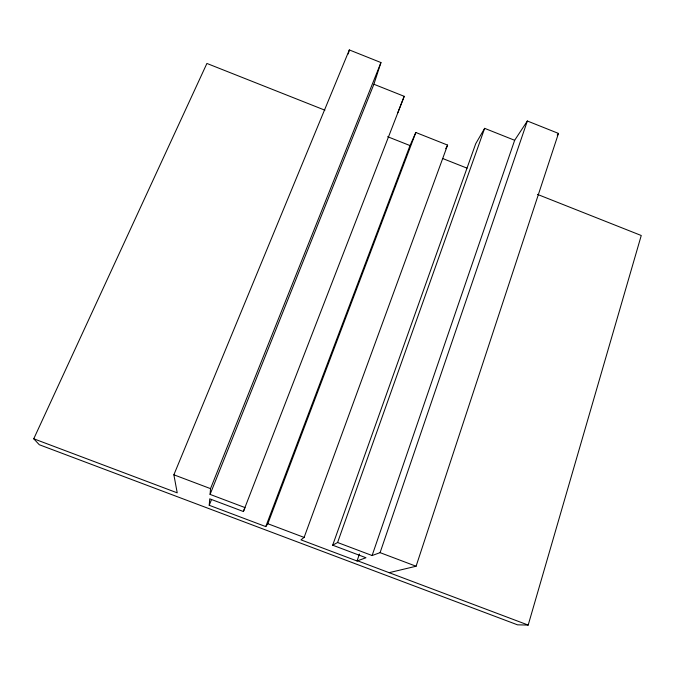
<?xml version="1.0" encoding="UTF-8"?>
<svg xmlns="http://www.w3.org/2000/svg" width="675" height="675" viewBox="0 0 675 675"><rect width="100%" height="100%" fill="white"/><g stroke="black" fill="none" stroke-linecap="round" stroke-linejoin="round"><path stroke-width="1.01" d="M389.104 572.67L416.087 566.241L558.478 133.422L527.352 120.994L514.654 140.29L484.642 128.343L475.715 143.707L332.682 545.189L365.985 557.744L357.041 560.984L300.957 539.848L304.121 537.41L447.601 145.1L415.825 132.486L267.823 523.724L265.764 526.593L209.233 505.288L209.739 498.833L243.397 511.523L245 507.575L210.085 494.404L210.532 488.641L380.953 62.556L349.329 49.925L173.872 474.795L177.221 492.843L33.75 438.784L206.904 63.45L324.911 110.194M348.275 53.949L349.329 49.925M33.75 438.784L39.285 444.724L517.523 624.831L528.188 625.075L641.25 235.499L537.452 194.383M210.085 494.404L373.891 84.248L380.953 62.556M332.682 545.189L337.584 542.506L372.111 555.533L380.084 552.648L527.352 120.994M372.111 555.533L514.654 140.29M357.041 560.984L359.463 554.023M337.584 542.506L484.642 128.343M265.764 526.593L410.012 145.572L415.825 132.486M243.397 511.523L404.207 96.322L373.891 84.248M397.786 112.75L404.207 96.322M209.233 505.288L211.57 499.424M445.702 148.736L447.601 145.1M557.238 135.093L558.478 133.422M267.823 523.724L304.121 537.41M357.573 560.79L528.188 625.075M173.872 474.795L210.532 488.641M380.084 552.648L416.087 566.241M387.619 136.704L410.012 145.572M442.876 158.591L467.049 168.159"/></g></svg>
